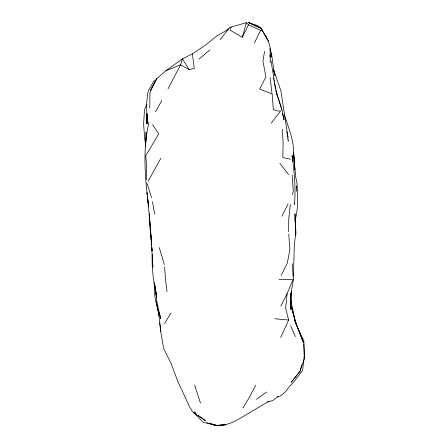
<?xml version="1.0" encoding="UTF-8"?>
<svg xmlns="http://www.w3.org/2000/svg" width="448" height="448" viewBox="0 0 448 448"><rect width="100%" height="100%" fill="white"/><g stroke="black" fill="none" stroke-linecap="round" stroke-linejoin="round"><path stroke-width="0.67" d="M154.403 80.27L148.674 90.171L147.868 92.82L146.502 104.21L147.034 123.855L147.129 113.764M290.875 293.395L290.528 306.13L291.004 309.59L290.875 293.395L293.462 279.558L292.169 263.777M288.663 231.689L288.747 218.882L290.326 204.54M149.766 108.08L149.968 93.044L150.696 90.345L155.394 80.64L156.822 78.585L165.878 70.778L182.442 58.845L192.405 53.838L204.574 45.797L216.938 35.902L227.982 29.523M296.677 187.275L296.705 185.931C297.998 197.484 298.217 209.35 294.986 220.634M146.25 179.754L146.558 164.774L145.712 155.831L158.687 133.874L152.516 124.594M145.936 141.478L146.138 132.07L145.628 146.95M152.236 254.458C151.514 268.94 153.938 283.371 156.632 297.55M147.034 114.055L146.838 119.515L146.972 113.915M296.806 191.324L297.13 183.921L295.68 176.966L293.546 152.555L294.829 169.854L293.586 151.547C293.412 138.74 288.226 126.823 284.273 114.867M293.11 276.293C294.504 261.929 293.149 247.408 295.954 233.184L294.963 213.685L295.719 235.29L295.467 228.486M291.502 291.486L290.528 306.13L290.847 308.515M269.892 48.468L271.303 53.066L271.074 56.347L270.508 57.506L271.656 54.499L273.846 70.734L274.91 75.572L273.431 69.485M145.757 142.442L145.589 144.25L144.844 139.871L143.59 124.107L144.542 109.452L146.838 104.552M147.157 114.554L146.838 117.286L147.034 123.855M294.504 319.312L296.554 325.416L303.873 340.872L304.31 356.227L302.574 370.49L294.196 381.41L289.447 386.59L285.219 392.034L280.336 396.032L277.189 396.838M147.207 114.66L146.653 118.675L146.955 115.119L146.95 121.061M264.538 51.386L262.97 61.27L265.91 76.922L259.678 89.068L271.65 93.75M292.583 194.734L293.238 190.87L292.219 175.224M148.994 122.13C142.425 149.766 145.107 178.399 148.574 206.254L147.414 196.118M246.406 22.674L231.224 27.037L229.998 30.078L242.29 37.313L246.406 22.674L248.478 24.83L260.562 30.436L262.438 30.733L268.386 41.048L270.133 47.505L270.217 62.681M301.851 364.806L299.964 371.403L291.267 382.166L299.964 371.403L304.41 358.506L303.783 343.93M303.929 357.549L304.31 356.227M271.656 54.499L271.074 56.347L269.914 55.849L271.303 53.066M279.048 279.58L293.014 279.591L287.218 293.334L285.622 308.112L288.635 320.051L280.672 337.607M254.391 43.053L260.562 30.436M242.29 37.313L248.478 24.83M281.114 275.498L287.314 263.11L289.867 249.71L288.747 234.013M281.915 216.21L288.12 203.846M280.834 306.074L287.034 293.72M168.062 88.698L180.572 64.837L182.442 58.845L189.056 69.518L194.253 68.566L192.405 53.838M255.634 385.258L249.39 397.286L242.978 407.977M155.674 80.774L150.696 90.345L156.822 78.585L155.966 80.226M160.81 158.379L148.159 181.177M155.467 111.922L161.79 100.531M228.564 29.187L229.656 27.373L231.224 27.037M164.556 323.54L170.996 313.057M271.225 123.172L280.532 111.042L277.441 110.925L273.33 109.648L272.138 93.912M220.086 39.715L228.547 28.834M198.985 59.074L210.05 49.801M256.441 399.386L266.47 392.022M278.617 396.284L272.748 400.551L267.221 401.884M268.985 401.24L241.338 417.609L232.17 422.52L225.495 424.777L216.866 425.421L203.162 422.285L192.142 411.057L189.487 406.683L177.419 380.442L171.002 363.328L163.565 348.253L160.798 331.727L158.654 313.286L155.91 301.039M165.878 70.778L180.572 64.837L189.056 69.518M274.669 318.73L288.635 320.051M290.444 159.197L282.8 157.534L283.119 142.61L282.274 129.175M248.17 22.4L261.139 28.47L262.438 30.733C260.411 24.853 253.03 24.601 248.17 22.4L261.139 28.47L260.579 27.569L268.386 41.048M210.902 423.618L216.866 425.421L225.495 424.777L215.23 425.6L206.814 422.626M194.964 413.056L193.85 412.25L196.218 414.518L205.526 420.706L198.302 415.47M265.132 35.47L266.263 36.652L267.07 39.278M279.843 163.268L288.557 174.496M194.846 411.768L196.218 414.518M290.634 325.769L295.338 336.616M294.476 319.239L303.526 342.927L295.204 321.384L291.234 306.191L296.178 324.1L295.204 321.384L290.662 299.219M276.181 91.941L276.886 94.074L274.893 84.47L271.012 60.855M194.544 384.938L200.446 403.004M146.86 183.064L151.542 197.551M273.487 69.373L280.846 90.664L288.025 137.463L286.686 131.51M280.974 106.809L276.214 92.036L281.926 109.514L284.038 119.874L282.509 113.344M159.242 247.593L164.405 264.55M295.036 321.328L295.59 323.299M281.131 107.464L281.742 110.074M158.654 313.286L159.208 315.79L154.84 296.24L154.157 282.733M273.459 77.969L273.706 79.29M273.958 80.606L274.21 81.928M274.462 83.261L275.492 88.693M275.744 90.048L276.002 91.403M159.46 312.626L160.558 318.702L156.89 301.722L155.03 285.65L156.162 293.597M152.499 201.673L154.633 214.234M287.913 138.914L287.818 138.292L288.277 141.17L288.21 140.711M155.848 292.152L156.587 296.862M150.304 225.887L147.347 196.062M156.352 294.918L156.537 296.246M269.914 55.849L270.071 56.969M292.174 156.878L292.152 155.602C294.336 171.769 295.758 188.11 294.51 204.417L294.504 203.022M292.152 155.602L292.93 161.666M167.009 291.553L165.603 280.286L164.556 266.829M270.116 77.762L271.947 93.078M159.762 323.075L160.798 331.727M147.185 194.09L147.028 192.735L147.14 194.051M290.562 301.986L290.78 304.03L290.679 299.158M151.631 245.526L149.363 220.041L149.206 213.774M151.81 247.593L152.107 251.031L151.855 247.688M151.648 245.006L149.598 218.378M150.926 233.453L152.852 267.198L152.673 261.834M295.058 217.599L295.361 225.764M152.426 254.453L152.538 257.807"/></g></svg>
